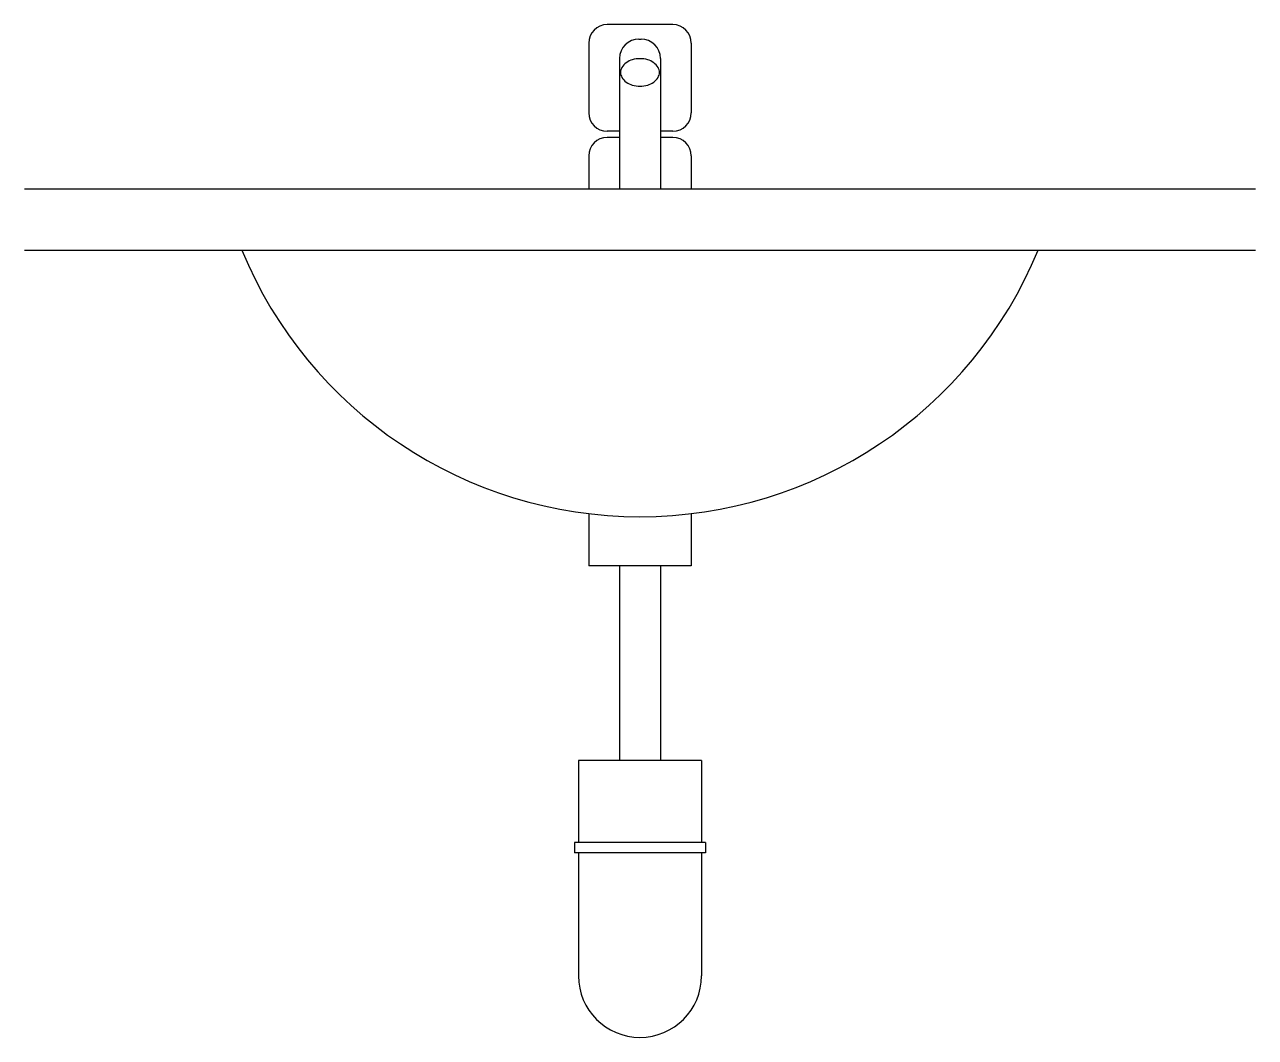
# Model space of a CAD drawing. Header units: millimetres. Extents: x -2894.715 to -2894.115, y 2977.806 to 2978.3.
import ezdxf

# ---------------------------------------------------------------- set-up
doc = ezdxf.new("R2010")
doc.units = ezdxf.units.MM
doc.header["$LTSCALE"] = 10
doc.layers.add('banheiro_louças', color=2, linetype='Continuous')

msp = doc.modelspace()

# ---------------------------------------------------------------- linework, layer by layer
at = {"layer": 'banheiro_louças'}
for p, q in [((-2894.39943, 2978.29969), (-2894.43143, 2978.29969)), ((-2894.41593, 2978.29267), (-2894.41493, 2978.29267)), ((-2894.44043, 2978.29069), (-2894.44043, 2978.25669)), ((-2894.39043, 2978.29069), (-2894.39043, 2978.25669)), ((-2894.42543, 2978.28317), (-2894.42543, 2978.21969)), ((-2894.40543, 2978.28317), (-2894.40543, 2978.21969)), ((-2894.42543, 2978.24769), (-2894.43143, 2978.24769)), ((-2894.42543, 2978.24469), (-2894.43143, 2978.24469)), ((-2894.39943, 2978.24769), (-2894.40543, 2978.24769)), ((-2894.39943, 2978.24469), (-2894.40543, 2978.24469)), ((-2894.44043, 2978.23569), (-2894.44043, 2978.21969)), ((-2894.39043, 2978.23569), (-2894.39043, 2978.21969)), ((-2894.44043, 2978.06132), (-2894.44043, 2978.03589)), ((-2894.39043, 2978.06132), (-2894.39043, 2978.03589)), ((-2894.39043, 2978.03589), (-2894.44043, 2978.03589)), ((-2894.42543, 2978.03589), (-2894.42543, 2977.94102)), ((-2894.40543, 2978.03589), (-2894.40543, 2977.94102)), ((-2894.44543, 2977.94102), (-2894.44543, 2977.90102)), ((-2894.38543, 2977.94102), (-2894.44543, 2977.94102)), ((-2894.38543, 2977.94102), (-2894.38543, 2977.90102)), ((-2894.44743, 2977.90102), (-2894.44743, 2977.89602)), ((-2894.38343, 2977.90102), (-2894.44743, 2977.90102)), ((-2894.38343, 2977.89602), (-2894.44743, 2977.89602)), ((-2894.44543, 2977.89602), (-2894.44543, 2977.83602)), ((-2894.38543, 2977.89602), (-2894.38543, 2977.83602)), ((-2894.38343, 2977.90102), (-2894.38343, 2977.89602))]:
    msp.add_line(p, q, dxfattribs=at)
at = {"layer": 'banheiro_louças', "color": 3}
for p, q in [((-2894.71543, 2978.21969), (-2894.11543, 2978.21969)), ((-2894.71543, 2978.18969), (-2894.11543, 2978.18969))]:
    msp.add_line(p, q, dxfattribs=at)
at = {"layer": 'banheiro_louças'}
for centre, radius, start, end in [((-2894.43143, 2978.29069), 0.009, 90, 180), ((-2894.39943, 2978.29069), 0.009, 0, 90), ((-2894.41593, 2978.28317), 0.0095, 90, 180), ((-2894.41493, 2978.28317), 0.0095, 0, 90), ((-2894.41785, 2978.27508), 0.0074, 125.26847, 149.64259), ((-2894.41639, 2978.27301), 0.00994, 106.32729, 125.26847), ((-2894.41543, 2978.26974), 0.01335, 90, 106.32729), ((-2894.41543, 2978.26974), 0.01335, 73.67271, 90), ((-2894.41447, 2978.27301), 0.00994, 54.73153, 73.67271), ((-2894.41301, 2978.27508), 0.0074, 30.35741, 54.73153), ((-2894.42009, 2978.27639), 0.00481, 149.64259, 180), ((-2894.42009, 2978.27639), 0.00481, 180, 210.35741), ((-2894.41077, 2978.27639), 0.00481, 0, 30.35741), ((-2894.41077, 2978.27639), 0.00481, 329.64259, 360), ((-2894.41785, 2978.2777), 0.0074, 210.35741, 234.73153), ((-2894.41639, 2978.27977), 0.00994, 234.73153, 253.67271), ((-2894.41543, 2978.28304), 0.01335, 253.67271, 270), ((-2894.41543, 2978.28304), 0.01335, 270, 286.32729), ((-2894.41447, 2978.27977), 0.00994, 286.32729, 305.26847), ((-2894.41301, 2978.2777), 0.0074, 305.26847, 329.64259), ((-2894.43143, 2978.25669), 0.009, 180, 270), ((-2894.39943, 2978.25669), 0.009, 270, 0), ((-2894.43143, 2978.23569), 0.009, 90, 180), ((-2894.39943, 2978.23569), 0.009, 0, 90), ((-2894.41543, 2978.26976), 0.20993, 202.42068, 337.57932), ((-2894.41543, 2977.83602), 0.03, 180, 360)]:
    msp.add_arc(centre, radius, start, end, dxfattribs=at)

doc.saveas('drawing.dxf')
